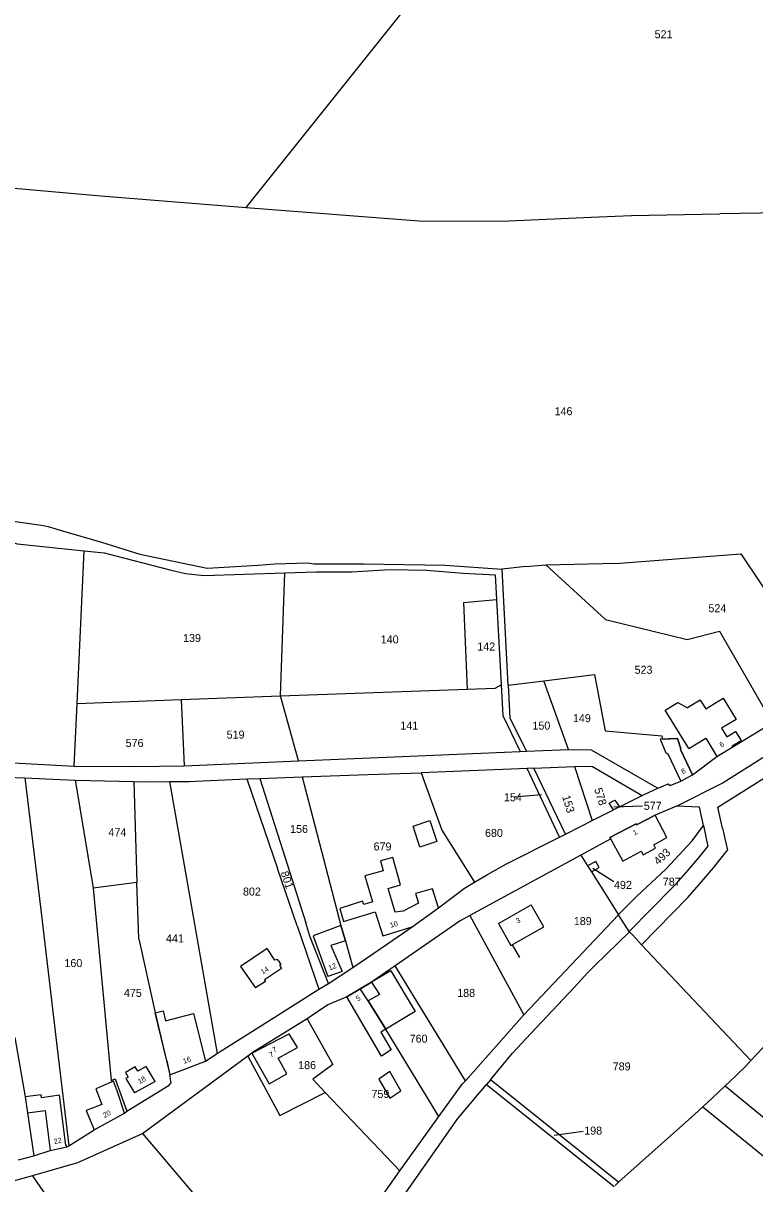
# Model space of a CAD drawing. Extents: x 191922 to 199923, y 328959 to 333350.
# Drawn here: x 192629.8 to 192876.4, y 331130.5 to 331521.9 of the extents above; entities that cross this region are included whole.
import ezdxf

# ---------------------------------------------------------------- set-up
doc = ezdxf.new("R2010")
doc.units = 0
for name, color, linetype in [('bouwvlak', 7, 'Continuous'), ('enkelbestemming', 7, 'Continuous'), ('Level 14', 7, 'Continuous'), ('Level 6', 7, 'Continuous'), ('maatvoering - maximum aantal wooneenheden', 7, 'Continuous'), ('recreatiewoning', 7, 'Continuous')]:
    doc.layers.add(name, color=color, linetype=linetype)

msp = doc.modelspace()

# ---------------------------------------------------------------- linework, layer by layer
at = {"layer": 'bouwvlak'}
for p, q in [((192795.37, 331260.99), (192804.55, 331261.79)), ((192838.61, 331257.85), (192828.93, 331257.45)), ((192828.85, 331232.32), (192821.8, 331236.82)), ((192818.52, 331148.12), (192808.78, 331146.78))]:
    msp.add_line(p, q, dxfattribs=at)
at = {"layer": 'Level 6'}
for p, q in [((192704.96, 331459.75), (192779.51, 331553.03)), ((192704.96, 331459.75), (192763.29, 331455.22)), ((192889.78, 331458.05), (192864.58, 331457.53)), ((192647.98, 331292.39), (192650.4, 331343.9)), ((192871.72, 331342.97), (192902.07, 331297.3)), ((192716.57, 331295.07), (192717.99, 331336.48)), ((192799.24, 331338.61), (192791.21, 331337.76)), ((192793.23, 331298.61), (192791.21, 331337.76)), ((192799.24, 331338.61), (192805.97, 331339.22)), ((192778.27, 331326.48), (192789.33, 331327.56)), ((192778.27, 331326.48), (192779.49, 331297.31)), ((192789.33, 331327.56), (192790.95, 331298.71)), ((192716.57, 331295.07), (192779.49, 331297.31)), ((192793.23, 331298.61), (192805.29, 331300.09)), ((192813.56, 331276.9), (192805.29, 331300.09)), ((192918.72, 331299.28), (192865.76, 331265.65)), ((192647.98, 331292.39), (192683.09, 331293.76)), ((192683.09, 331293.76), (192716.57, 331295.07)), ((192683.09, 331293.76), (192684.1, 331271.44)), ((192722.57, 331273.13), (192716.57, 331295.07)), ((192647, 331271.36), (192647.98, 331292.39)), ((192869.02, 331277.85), (192882.28, 331285.92)), ((192863.66, 331274.58), (192869.02, 331277.85)), ((192797.27, 331276.2), (192799.5, 331276.31)), ((192799.5, 331276.31), (192813.56, 331276.9)), ((192813.56, 331276.9), (192821.23, 331276.76)), ((192821.23, 331276.76), (192843.75, 331263.88)), ((192855.44, 331268.39), (192863.66, 331274.58)), ((192799.7, 331270.52), (192764, 331269.01)), ((192801.9, 331270.62), (192799.7, 331270.52)), ((192810.6, 331247.39), (192799.7, 331270.52)), ((192801.9, 331270.62), (192815.61, 331271.19)), ((192812.64, 331248.41), (192801.9, 331270.62)), ((192815.61, 331271.19), (192821.6, 331252.98)), ((192821.74, 331271.14), (192838.4, 331261.41)), ((192606.57, 331268.44), (192630.35, 331267.32)), ((192647.3, 331266.53), (192667.06, 331266.15)), ((192667.06, 331266.15), (192668.15, 331232.08)), ((192679.15, 331266.11), (192685.89, 331266.17)), ((192679.15, 331266.11), (192695.2, 331174.45)), ((192705.21, 331267), (192709.53, 331267.2)), ((192705.21, 331267), (192715.55, 331236.79)), ((192709.53, 331267.2), (192723.8, 331267.72)), ((192709.53, 331267.2), (192718.88, 331237.93)), ((192863.99, 331257.43), (192883.65, 331269.84)), ((192838.89, 331261.65), (192843.75, 331263.88)), ((192843.75, 331263.88), (192844.05, 331264.02)), ((192865.76, 331265.65), (192850.18, 331257.87)), ((192827.27, 331258.83), (192829.28, 331259.83)), ((192828.73, 331256.59), (192827.27, 331258.83)), ((192829.28, 331259.83), (192830.81, 331257.63)), ((192830.81, 331257.63), (192838.4, 331261.41)), ((192838.4, 331261.41), (192838.89, 331261.65)), ((192821.6, 331252.98), (192828.73, 331256.59)), ((192830.81, 331257.63), (192828.73, 331256.59)), ((192842.81, 331254.82), (192836.57, 331251.49)), ((192849.97, 331257.79), (192842.81, 331254.82)), ((192850.18, 331257.87), (192849.97, 331257.79)), ((192857.82, 331257.43), (192849.97, 331257.79)), ((192859.08, 331251.29), (192857.82, 331257.43)), ((192865.57, 331250.41), (192863.99, 331257.43)), ((192836.38, 331251.86), (192827.6, 331247.2)), ((192836.57, 331251.49), (192836.38, 331251.86)), ((192859.08, 331251.29), (192860.54, 331244.2)), ((192865.57, 331250.41), (192867.24, 331242.97)), ((192810.6, 331247.39), (192812.64, 331248.41)), ((192827.84, 331246.76), (192817.78, 331241.28)), ((192827.6, 331247.2), (192827.84, 331246.76)), ((192857.88, 331240.88), (192860.54, 331244.2)), ((192862.46, 331237.01), (192867.24, 331242.97)), ((192817.78, 331241.28), (192780.32, 331220.94)), ((192817.78, 331241.28), (192820.06, 331237.65)), ((192822.81, 331239.19), (192820.06, 331237.65)), ((192823.98, 331237.09), (192822.81, 331239.19)), ((192853.98, 331236.27), (192857.88, 331240.88)), ((192722.18, 331217.45), (192715.55, 331236.79)), ((192718.88, 331237.93), (192725.1, 331218.45)), ((192820.06, 331237.65), (192821.32, 331235.64)), ((192821.32, 331235.64), (192823.98, 331237.09)), ((192821.32, 331235.64), (192830.41, 331221.2)), ((192850.03, 331231.76), (192853.98, 331236.27)), ((192858.49, 331232.31), (192862.46, 331237.01)), ((192668.15, 331232.08), (192653.46, 331230.15)), ((192668.79, 331213.08), (192668.15, 331232.08)), ((192848.67, 331230.38), (192850.03, 331231.76)), ((192853.81, 331227.06), (192858.49, 331232.31)), ((192834.09, 331215.54), (192848.67, 331230.38)), ((192838.26, 331211.09), (192853.81, 331227.06)), ((192875.12, 331171.99), (192928.84, 331229.53)), ((192760.97, 331217.13), (192769.79, 331223.53)), ((192777.11, 331219.16), (192755.19, 331203.96)), ((192780.32, 331220.94), (192777.11, 331219.16)), ((192780.32, 331220.94), (192798.6, 331187.45)), ((192830.41, 331221.2), (192798.6, 331187.45)), ((192830.6, 331221.4), (192830.41, 331221.2)), ((192834.09, 331215.54), (192830.41, 331221.2)), ((192722.18, 331217.45), (192729.47, 331196.06)), ((192726.46, 331213.97), (192725.1, 331218.45)), ((192752.61, 331211.4), (192760.97, 331217.13)), ((192822.48, 331204.08), (192834.15, 331215.46)), ((192834.15, 331215.46), (192834.09, 331215.54)), ((192835.59, 331213.93), (192834.15, 331215.46)), ((192732.68, 331198), (192726.46, 331213.97)), ((192740.93, 331203.4), (192752.61, 331211.4)), ((192838.26, 331211.09), (192835.59, 331213.93)), ((192875.12, 331171.99), (192838.26, 331211.09)), ((192732.68, 331198), (192740.93, 331203.4)), ((192755.19, 331203.96), (192747.21, 331198.47)), ((192778.93, 331165.21), (192755.19, 331203.96)), ((192729.47, 331196.06), (192732.68, 331198)), ((192743.4, 331196.2), (192738.85, 331193.5)), ((192747.21, 331198.47), (192743.4, 331196.2)), ((192746.12, 331192.14), (192743.4, 331196.2)), ((192738.85, 331193.5), (192732.51, 331190.78)), ((192732.51, 331190.78), (192725.53, 331186.09)), ((192725.53, 331186.09), (192707.34, 331174.89)), ((192641.31, 331176.06), (192645.26, 331143.21)), ((192705.57, 331173.54), (192670.15, 331147.45)), ((192691.24, 331171.78), (192695.2, 331174.45)), ((192695.2, 331174.45), (192696.19, 331175.12)), ((192707.34, 331174.89), (192705.57, 331173.54)), ((192679.3, 331167.18), (192691.24, 331171.78)), ((192787.28, 331165.53), (192785.98, 331163.96)), ((192830.48, 331131.05), (192787.28, 331165.53)), ((192866.4, 331163.51), (192869.81, 331166.7)), ((192870.51, 331167.35), (192869.81, 331166.7)), ((192731.64, 331161.24), (192756.79, 331134.78)), ((192785.98, 331163.96), (192829.02, 331129.53)), ((192861.99, 331159.37), (192866.4, 331163.51)), ((192866.4, 331163.51), (192948.41, 331096.08)), ((192858.88, 331156.47), (192856.11, 331153.87)), ((192861.99, 331159.37), (192858.88, 331156.47)), ((192858.88, 331156.47), (192942.03, 331088.47)), ((192631.28, 331154.37), (192633.4, 331139.91)), ((192653.8, 331148.66), (192663.96, 331154.33)), ((192663.96, 331154.33), (192664.79, 331154.96)), ((192756.79, 331134.78), (192769.95, 331153.13)), ((192856.11, 331153.87), (192830.56, 331131.14)), ((192645.26, 331143.21), (192653.8, 331148.66)), ((192669.91, 331147.27), (192648.16, 331137.52)), ((192670.15, 331147.45), (192669.91, 331147.27)), ((192716.65, 331092.64), (192670.15, 331147.45)), ((192633.4, 331139.91), (192638.92, 331141.7)), ((192638.92, 331141.7), (192644.54, 331142.93)), ((192644.54, 331142.93), (192645.26, 331143.21)), ((192628.2, 331138.5), (192633.4, 331139.91)), ((192648.16, 331137.52), (192633.35, 331133.31)), ((192632.97, 331133.2), (192602.77, 331124.68)), ((192633.35, 331133.31), (192632.97, 331133.2)), ((192632.97, 331133.2), (192650.94, 331106.98)), ((192829.38, 331129.9), (192830.48, 331131.05)), ((192830.56, 331131.14), (192830.48, 331131.05))]:
    msp.add_line(p, q, dxfattribs=at)
for points in [[(192613.52, 331467.78), (192626.79, 331466.2), (192655.96, 331463.6), (192704.96, 331459.75)], [(192763.29, 331455.22), (192790.96, 331455.07), (192823.82, 331456.6), (192834.89, 331456.99), (192864.58, 331457.53)], [(192569.99, 331357.94), (192572.13, 331355.57), (192582.15, 331354.73), (192596.03, 331353.43), (192610.67, 331350.92), (192617.63, 331349.25), (192627.81, 331346.32), (192650.4, 331343.9)], [(192613.55, 331356.03), (192617.01, 331355.23), (192628.04, 331353.72), (192635.92, 331352.62), (192638.29, 331352.17), (192642.33, 331350.92), (192656.2, 331346.84), (192669.09, 331342.75), (192691.79, 331338.13), (192709.06, 331339.11), (192714.61, 331339.54), (192725.64, 331339.89), (192727.87, 331339.5), (192744.51, 331339.55), (192772.08, 331339.1), (192791.21, 331337.76)], [(192650.4, 331343.9), (192657.08, 331343.27), (192679.66, 331337.4), (192684.52, 331336.28), (192690.83, 331335.6), (192717.99, 331336.48)], [(192805.97, 331339.22), (192825.15, 331339.63), (192830.87, 331339.81), (192871.72, 331342.97)], [(192717.99, 331336.48), (192728.48, 331336.82), (192740.51, 331336.84), (192753.47, 331337.59), (192765.71, 331337.45), (192778.1, 331336.43), (192788.86, 331335.8), (192789.33, 331327.56)], [(192805.97, 331339.22), (192826.07, 331320.74), (192853.56, 331314.03), (192864.54, 331316.88), (192870, 331307.27), (192877.68, 331293.98), (192882.28, 331285.92)], [(192805.29, 331300.09), (192822.37, 331302.17), (192825.95, 331283.25), (192845.03, 331281.56), (192845.26, 331280.39), (192850.38, 331280.67), (192851.48, 331277.1), (192851.32, 331276.95), (192855.44, 331268.39)], [(192779.49, 331297.31), (192788.89, 331297.65), (192790.95, 331298.71)], [(192790.95, 331298.71), (192791.53, 331288.35), (192797.27, 331276.2)], [(192793.23, 331298.61), (192793.81, 331287.45), (192799.5, 331276.31)], [(192366.64, 331256.32), (192422.69, 331263.29), (192464.18, 331268.62), (192503.11, 331272.25), (192531.99, 331273.38), (192557.82, 331274.06), (192582.22, 331274.27), (192597.16, 331274.04), (192616.52, 331273.05), (192626.45, 331272.41), (192647, 331271.36)], [(192722.57, 331273.13), (192754.86, 331274.4), (192797.27, 331276.2)], [(192647, 331271.36), (192667.29, 331271.14), (192684.1, 331271.44)], [(192684.1, 331271.44), (192684.13, 331271.44), (192722.57, 331273.13)], [(192815.61, 331271.19), (192820.22, 331271.36), (192821.74, 331271.14)], [(192630.35, 331267.32), (192647.17, 331266.54), (192647.3, 331266.53)], [(192630.35, 331267.32), (192635.8, 331222.86), (192641.31, 331176.06)], [(192647.3, 331266.53), (192653.45, 331230.31), (192653.46, 331230.15)], [(192667.06, 331266.15), (192672.83, 331266.04), (192679.15, 331266.11)], [(192685.89, 331266.17), (192687.91, 331266.2), (192705.21, 331267)], [(192723.8, 331267.72), (192745.95, 331268.5), (192764, 331269.01)], [(192723.8, 331267.72), (192736.83, 331217.54), (192738.43, 331212.43), (192740.93, 331203.4)], [(192764, 331269.01), (192770.93, 331249.72), (192781.9, 331232.2)], [(192847.88, 331264.8), (192851.49, 331266.19), (192855.44, 331268.39)], [(192844.05, 331264.02), (192847.15, 331265.36), (192847.88, 331264.8)], [(192812.64, 331248.41), (192817.89, 331251.05), (192821.6, 331252.98)], [(192830.6, 331221.4), (192836.62, 331227.49), (192846.38, 331236.53), (192855.3, 331246.14), (192859.08, 331251.29)], [(192781.9, 331232.2), (192786.27, 331234.78), (192792.7, 331238.35), (192810.6, 331247.39)], [(192769.79, 331223.53), (192778.51, 331230.18), (192781.9, 331232.2)], [(192653.46, 331230.15), (192659.53, 331165.25), (192660.87, 331165.84), (192664.79, 331154.96)], [(192668.79, 331213.08), (192674.28, 331188.13), (192679.3, 331167.18)], [(192815.48, 331196.68), (192820.05, 331201.55), (192822.48, 331204.08)], [(192696.19, 331175.12), (192712.28, 331185.17), (192729.47, 331196.06)], [(192787.28, 331165.53), (192794.79, 331174.54), (192800.89, 331181.12), (192815.48, 331196.68)], [(192769.95, 331153.13), (192751.84, 331182.91), (192746.12, 331192.14)], [(192725.53, 331186.09), (192734.23, 331170.68), (192727.44, 331165.72), (192731.64, 331161.24)], [(192778.93, 331165.21), (192778.94, 331165.22), (192798.6, 331187.45)], [(192616.92, 331179.07), (192626.96, 331179.85), (192630.53, 331159.76), (192631.28, 331154.37)], [(192705.57, 331173.54), (192716.36, 331153.49), (192731.64, 331161.24)], [(192870.51, 331167.35), (192873.3, 331170.04), (192875.12, 331171.99)], [(192664.79, 331154.96), (192678.99, 331163.72), (192679.72, 331164.47), (192679.3, 331167.18)], [(192769.95, 331153.13), (192777.79, 331164.1), (192778.93, 331165.21)], [(192745.61, 331077.51), (192748, 331087.53), (192756.23, 331121.98), (192756.6, 331124.02), (192758.47, 331126.94), (192776.36, 331152.46), (192785.98, 331163.96)], [(192740.03, 331081.95), (192751.1, 331126.87), (192756.79, 331134.78)]]:
    msp.add_lwpolyline(points, dxfattribs=at)
at = {"layer": 'recreatiewoning'}
for p, q in [((192858.03, 331293.61), (192853.75, 331290.96)), ((192850.47, 331292.82), (192853.75, 331290.96)), ((192851.49, 331266.19), (192855.44, 331268.39)), ((192846.79, 331247.2), (192842.81, 331254.82)), ((192769.24, 331245.87), (192763.55, 331244.01)), ((192790.01, 331218.26), (192801.06, 331224.5)), ((192805.25, 331217.1), (192801.06, 331224.5)), ((192727.54, 331214.13), (192732.55, 331200.32)), ((192794.61, 331211.09), (192797.07, 331206.74)), ((192715.56, 331206.15), (192714.69, 331205.92)), ((192715.92, 331205.61), (192715.56, 331206.15)), ((192753.68, 331202.33), (192747.21, 331198.47)), ((192749.93, 331194.32), (192746.12, 331192.14)), ((192678.28, 331171.89), (192674.28, 331188.13)), ((192706.9, 331174.47), (192719.49, 331181.04)), ((192722.28, 331176.4), (192719.49, 331181.04)), ((192661.56, 331161.43), (192660.24, 331165.07)), ((192674.33, 331165.01), (192667.34, 331161.1)), ((192643.64, 331147.88), (192642.09, 331160.3))]:
    msp.add_line(p, q, dxfattribs=at)
for points in [[(192858.03, 331293.61), (192859.87, 331290.6), (192865.73, 331294.19), (192870.1, 331287.05), (192865.23, 331284.07), (192866.96, 331281.23), (192869.94, 331283.05), (192871.81, 331279.99)], [(192854.14, 331277.31), (192846.23, 331290.24), (192850.47, 331292.82)], [(192855.44, 331268.39), (192851.32, 331276.95), (192851.48, 331277.1), (192850.38, 331280.67), (192844.54, 331280.36), (192846.37, 331275.78), (192847.1, 331275.44), (192851.49, 331266.19)], [(192854.14, 331277.31), (192859.86, 331280.8), (192863.66, 331274.58), (192869.02, 331277.85), (192868.83, 331278.16), (192871.81, 331279.99)], [(192827.6, 331247.2), (192836.38, 331251.86), (192836.57, 331251.49), (192842.81, 331254.82)], [(192763.55, 331244.01), (192761.21, 331251.12), (192766.89, 331253), (192769.24, 331245.87)], [(192827.6, 331247.2), (192831.88, 331239.24), (192838.14, 331242.61), (192838.76, 331241.45), (192842.93, 331243.7), (192842.33, 331244.81), (192846.79, 331247.2)], [(192769.79, 331223.53), (192767.78, 331229.94), (192762.09, 331228.31), (192763.01, 331225.13), (192757.88, 331222.37), (192755.19, 331222.08), (192752.85, 331230.05), (192756.96, 331231.24), (192754.39, 331240.48), (192750.27, 331239.41), (192751.2, 331236.05), (192744.98, 331234.3), (192747.5, 331225.59), (192744.65, 331224.64), (192744.15, 331225.73), (192736.51, 331223.27), (192737.77, 331218.9)], [(192737.77, 331218.9), (192748.49, 331222.22), (192751, 331214.11), (192760.97, 331217.13), (192769.79, 331223.53)], [(192738.43, 331212.43), (192736.83, 331217.54), (192727.54, 331214.13)], [(192790.01, 331218.26), (192794.18, 331210.85), (192805.25, 331217.1)], [(192738.43, 331212.43), (192733.49, 331210.87), (192737.31, 331202.09), (192732.55, 331200.32)], [(192714.69, 331205.92), (192712.02, 331209.85), (192703.08, 331203.74), (192708.12, 331196.54)], [(192715.92, 331205.61), (192716.67, 331204.46), (192716.25, 331204.19), (192716.93, 331203.1), (192711.11, 331199.25), (192711.46, 331198.73), (192708.12, 331196.54)], [(192753.68, 331202.33), (192761.9, 331188.54), (192750.37, 331181.57), (192753.84, 331175.59), (192750.54, 331173.55)], [(192738.85, 331193.5), (192747.21, 331198.47), (192749.93, 331194.32)], [(192753.84, 331175.59), (192750.54, 331173.55), (192738.85, 331193.5)], [(192746.12, 331192.14), (192752.03, 331182.6), (192750.37, 331181.57)], [(192674.28, 331188.13), (192677, 331188.81), (192677.83, 331185.45), (192687.22, 331187.85), (192691.24, 331171.78)], [(192706.9, 331174.47), (192712.7, 331164.12), (192718.72, 331167.54), (192715.71, 331172.8), (192722.28, 331176.4)], [(192674.33, 331165.01), (192671.23, 331170.05), (192668.47, 331168.44), (192667.55, 331169.95), (192664.29, 331167.97), (192665.21, 331166.46), (192664.39, 331165.95), (192667.34, 331161.1)], [(192678.28, 331171.89), (192679.3, 331167.18), (192691.24, 331171.78)], [(192753.45, 331168.28), (192749.71, 331165.8), (192753.36, 331159.3)], [(192753.36, 331159.3), (192757.11, 331161.78), (192753.45, 331168.28)], [(192660.24, 331165.07), (192654.3, 331162.53), (192656.33, 331157.21), (192651.09, 331155.16), (192653.8, 331148.66)], [(192642.09, 331160.3), (192636.04, 331159.44), (192635.9, 331160.51), (192630.53, 331159.76), (192631.28, 331154.37)], [(192653.8, 331148.66), (192663.96, 331154.33), (192661.56, 331161.43)], [(192631.28, 331154.37), (192637.21, 331155.13), (192638.92, 331141.7), (192644.54, 331142.93), (192644.46, 331143.45), (192644.22, 331143.41), (192643.64, 331147.88)]]:
    msp.add_lwpolyline(points, dxfattribs=at)

# ---------------------------------------------------------------- texts
at = {"layer": 'enkelbestemming'}
for s, p in [('521', (192842.65, 331516.79)), ('146', (192808.92, 331389.67)), ('524', (192860.77, 331323.22)), ('139', (192683.71, 331313.18)), ('140', (192750.34, 331312.71)), ('142', (192782.88, 331310.31)), ('523', (192835.89, 331302.46)), ('141', (192756.94, 331283.64)), ('150', (192801.46, 331283.63)), ('149', (192815.09, 331286.15)), ('519', (192698.4, 331280.6)), ('576', (192664.35, 331277.78)), ('154', (192791.85, 331259.46)), ('577', (192838.98, 331256.58)), ('474', (192658.57, 331247.68)), ('156', (192719.78, 331248.77)), ('680', (192785.48, 331247.44)), ('679', (192747.92, 331242.87)), ('492', (192828.96, 331229.9)), ('787', (192845.39, 331231)), ('802', (192703.9, 331227.67)), ('189', (192815.41, 331217.71)), ('441', (192677.94, 331211.86)), ('160', (192643.72, 331203.55)), ('475', (192663.77, 331193.49)), ('188', (192776.11, 331193.49)), ('760', (192760.08, 331178.06)), ('186', (192722.49, 331169.12)), ('789', (192828.52, 331168.7)), ('759', (192747.21, 331159.41)), ('198', (192818.92, 331147.05))]:
    msp.add_text(s, height=2.7, rotation=0, dxfattribs=at).set_placement(p)
at = {"layer": 'Level 14'}
for s, rotation, p in [('578', 287.494, (192822.24, 331263.54)), ('153', 287.0272, (192811.43, 331261.04)), ('493', 43.042, (192843.85, 331237.79)), ('801', 288.4893, (192716.56, 331235.39))]:
    msp.add_text(s, height=2.7, rotation=rotation, dxfattribs=at).set_placement(p)
at = {"layer": 'maatvoering - maximum aantal wooneenheden'}
for s, rotation, p in [('6', 31.3671, (192865.15, 331277.54)), ('8', 29.1047, (192852.16, 331268.57)), ('1', 27.9747, (192835.86, 331247.91)), ('10', 16.8035, (192753.69, 331216.75)), ('3', 29.439, (192796.45, 331218.17)), ('14', 33.4516, (192710.54, 331200.98)), ('12', 20.3749, (192733.05, 331202.38)), ('5', 30.7475, (192742.59, 331191.94)), ('7', 27.5396, (192714.32, 331174.68)), ('16', 21.0458, (192684.06, 331170.89)), ('7', 27.5396, (192713.32, 331172.97)), ('18', 29.1828, (192669.02, 331164.05)), ('20', 29.1548, (192657.24, 331152.59)), ('22', 12.3111, (192640.32, 331143.8))]:
    msp.add_text(s, height=1.75, rotation=rotation, dxfattribs=at).set_placement(p)

doc.saveas('drawing.dxf')
